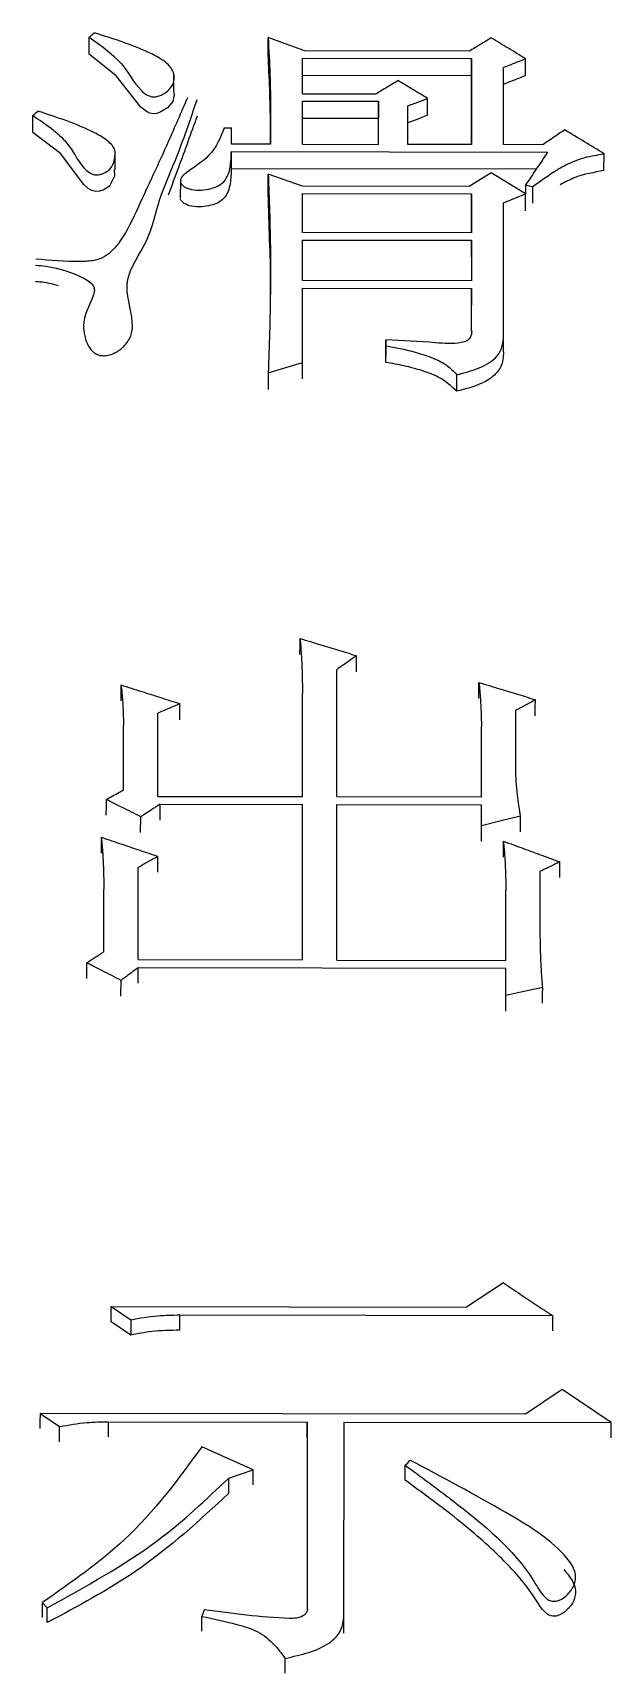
# Model space of a CAD drawing. Header units: millimetres. Extents: x 2462 to 4142, y 835 to 2023.
# Drawn here: x 2891.67 to 2894.22, y 1796.2 to 1803.44 of the extents above; entities that cross this region are included whole.
import ezdxf

# ---------------------------------------------------------------- set-up
doc = ezdxf.new("R2010")
doc.units = ezdxf.units.MM

msp = doc.modelspace()

# ---------------------------------------------------------------- linework, layer by layer
at = {"color": 7, "linetype": 'Continuous', "lineweight": 25}
for p, q in [((2891.9214, 1803.3461), (2891.9217, 1803.4209)), ((2893.5984, 1803.3592), (2892.8736, 1803.3606)), ((2892.8628, 1803.328), (2893.6092, 1803.3267)), ((2892.8628, 1803.1714), (2892.8628, 1803.328)), ((2893.6092, 1803.3267), (2893.6092, 1802.9472)), ((2893.7498, 1802.947), (2893.7498, 1803.2873)), ((2892.2947, 1803.1843), (2892.2949, 1803.2588)), ((2892.8625, 1803.2534), (2893.6089, 1803.252)), ((2893.6089, 1802.9472), (2893.6089, 1803.252)), ((2892.8628, 1803.1714), (2893.1873, 1803.1708)), ((2892.8628, 1803.1387), (2893.1981, 1803.1381)), ((2892.8628, 1802.9486), (2892.8628, 1803.1387)), ((2893.1981, 1803.1381), (2893.1979, 1803.0637)), ((2893.1981, 1802.948), (2893.1981, 1803.1381)), ((2892.8625, 1803.0643), (2893.1979, 1803.0637)), ((2893.1979, 1802.948), (2893.1979, 1803.0637)), ((2893.3279, 1802.9478), (2893.3279, 1803.1182)), ((2892.5167, 1803.0215), (2892.5491, 1803.0214)), ((2892.5491, 1802.9492), (2892.5491, 1803.0214)), ((2892.0357, 1802.837), (2892.036, 1802.9111)), ((2892.5489, 1802.8422), (2892.5491, 1802.9163)), ((2892.7222, 1802.9489), (2892.5491, 1802.9492)), ((2892.5491, 1802.9163), (2893.9445, 1802.9138)), ((2892.8628, 1802.9486), (2893.1981, 1802.948)), ((2893.6092, 1802.9472), (2893.3279, 1802.9478)), ((2893.9229, 1802.9467), (2893.7498, 1802.947)), ((2892.5489, 1802.8422), (2893.8947, 1802.8397)), ((2894.1931, 1802.8326), (2894.1934, 1802.9067)), ((2892.3239, 1802.7867), (2892.3236, 1802.7127)), ((2892.8628, 1802.7643), (2892.7114, 1802.8173)), ((2893.5984, 1802.763), (2892.8628, 1802.7643)), ((2893.6957, 1802.8221), (2893.5984, 1802.763)), ((2893.8472, 1802.7295), (2893.6957, 1802.8221)), ((2893.8472, 1802.7691), (2893.847, 1802.7296)), ((2892.7182, 1802.4887), (2892.7111, 1802.7434)), ((2892.8628, 1802.7314), (2893.6092, 1802.73)), ((2892.8628, 1802.5595), (2892.8628, 1802.7314)), ((2893.6092, 1802.73), (2893.6092, 1802.5581)), ((2893.7498, 1802.6901), (2893.8472, 1802.7295)), ((2893.609, 1802.5581), (2893.609, 1802.6561)), ((2893.7498, 1802.1053), (2893.7498, 1802.6901)), ((2893.6092, 1802.5581), (2892.8628, 1802.5595)), ((2892.8628, 1802.5263), (2893.6092, 1802.525)), ((2892.8628, 1802.3471), (2892.8628, 1802.5263)), ((2893.6092, 1802.525), (2893.6092, 1802.3457)), ((2893.6092, 1802.3457), (2892.8628, 1802.3471)), ((2892.8628, 1802.3138), (2893.6092, 1802.3124)), ((2892.8628, 1801.9865), (2892.8628, 1802.3138)), ((2893.6092, 1802.3124), (2893.609, 1802.2392)), ((2893.6092, 1802.1257), (2893.6092, 1802.3124)), ((2893.2306, 1802.0862), (2893.2304, 1802.0133)), ((2893.2304, 1801.9865), (2893.2306, 1802.0595)), ((2893.2306, 1802.0595), (2893.2306, 1802.0862)), ((2893.7496, 1802.0324), (2893.7498, 1802.1053)), ((2892.7114, 1801.9399), (2892.8628, 1801.9865)), ((2893.544, 1801.8588), (2893.5443, 1801.9316)), ((2893.0141, 1800.0705), (2893.0142, 1800.6307)), ((2892.8625, 1800.4567), (2892.8627, 1800.5277)), ((2892.8626, 1800.0707), (2892.8627, 1800.5277)), ((2892.8624, 1800.0707), (2892.8625, 1800.4567)), ((2893.8038, 1800.1801), (2893.8038, 1800.45)), ((2892.0728, 1800.3137), (2892.073, 1800.3842)), ((2892.073, 1800.1), (2892.073, 1800.3842)), ((2892.2244, 1800.0719), (2892.2245, 1800.4392)), ((2893.6521, 1800.3108), (2893.6524, 1800.3812)), ((2893.6523, 1800.0693), (2893.6524, 1800.3812)), ((2892.2244, 1800.0719), (2892.8626, 1800.0707)), ((2892.2352, 1800.0371), (2892.8626, 1800.036)), ((2892.8624, 1799.966), (2892.8626, 1800.036)), ((2892.8625, 1799.35), (2892.8626, 1800.036)), ((2893.014, 1799.3498), (2893.0141, 1800.0357)), ((2893.0141, 1800.0705), (2893.6523, 1800.0693)), ((2893.0141, 1800.0357), (2893.6523, 1800.0345)), ((2893.6523, 1799.944), (2893.6523, 1800.0345)), ((2892.1484, 1799.9117), (2892.1487, 1799.9816)), ((2893.652, 1799.8741), (2893.6523, 1799.944)), ((2892.1378, 1799.3514), (2892.1378, 1799.7584)), ((2893.9118, 1799.4818), (2893.9119, 1799.7411)), ((2891.9861, 1799.5912), (2891.9864, 1799.6607)), ((2891.9863, 1799.3869), (2891.9864, 1799.6607)), ((2893.7602, 1799.5879), (2893.7604, 1799.6574)), ((2893.7604, 1799.3484), (2893.7604, 1799.6574)), ((2892.1375, 1799.2471), (2892.1378, 1799.3162)), ((2892.1378, 1799.3514), (2892.8625, 1799.35)), ((2892.1378, 1799.3162), (2893.7604, 1799.3132)), ((2893.014, 1799.3498), (2893.7604, 1799.3484)), ((2893.7603, 1799.1933), (2893.7604, 1799.3132)), ((2892.0618, 1799.1909), (2892.062, 1799.2599)), ((2893.7601, 1799.1244), (2893.7603, 1799.1933)), ((2893.7492, 1797.9258), (2893.5869, 1797.8178)), ((2892.0182, 1797.7535), (2892.0184, 1797.8207)), ((2892.0184, 1797.8207), (2892.1049, 1797.7627)), ((2892.0184, 1797.8207), (2893.5869, 1797.8178)), ((2892.321, 1797.7166), (2892.3213, 1797.784)), ((2892.3213, 1797.784), (2893.9655, 1797.781)), ((2892.1047, 1797.6953), (2892.0182, 1797.7532)), ((2892.1049, 1797.7627), (2892.1047, 1797.6953)), ((2894.0087, 1797.4548), (2893.8464, 1797.346)), ((2894.225, 1797.3089), (2894.0087, 1797.4548)), ((2891.7046, 1797.3499), (2891.7911, 1797.2915)), ((2893.8464, 1797.346), (2891.7046, 1797.3499)), ((2891.7908, 1797.2249), (2891.7911, 1797.2915)), ((2892.0072, 1797.2461), (2892.0074, 1797.3129)), ((2892.0074, 1797.3129), (2892.8836, 1797.3113)), ((2892.8836, 1797.3113), (2892.8834, 1796.4904)), ((2893.0456, 1796.4458), (2893.0459, 1797.311)), ((2893.0459, 1797.311), (2894.225, 1797.3089)), ((2892.6456, 1797.1002), (2892.4185, 1797.2028)), ((2893.3161, 1797.0544), (2893.3163, 1797.1209)), ((2892.537, 1796.9973), (2892.5373, 1797.0638)), ((2892.5374, 1797.0638), (2892.6456, 1797.1002)), ((2891.7148, 1796.4489), (2891.7151, 1796.5147)), ((2891.7151, 1796.5146), (2891.7367, 1796.4925)), ((2891.7364, 1796.4269), (2891.7367, 1796.4925)), ((2892.429, 1796.4838), (2892.4182, 1796.4543)), ((2893.0454, 1796.38), (2893.0456, 1796.4458)), ((2892.7857, 1796.2036), (2892.7859, 1796.2689))]:
    msp.add_line(p, q, dxfattribs=at)
at = {"color": 7, "linetype": 'Continuous', "lineweight": 25, "flags": 128}
for points in [[(2891.9217, 1803.4209), (2891.9272, 1803.4259), (2891.9352, 1803.4331), (2891.9433, 1803.4404)], [(2892.7111, 1803.3447), (2892.7112, 1803.3865), (2892.7113, 1803.4194)], [(2892.2931, 1803.1833), (2892.2966, 1803.1677), (2892.2899, 1803.1374), (2892.2677, 1803.1096), (2892.2353, 1803.0896), (2892.2207, 1803.0849), (2892.2059, 1803.0833), (2892.1896, 1803.086), (2892.1744, 1803.0926), (2892.1501, 1803.1125), (2892.0409, 1803.25), (2891.9214, 1803.3461), (2891.9214, 1803.3461)], [(2893.6089, 1803.252), (2893.6091, 1803.2938), (2893.6092, 1803.3267)], [(2893.8469, 1803.2516), (2893.847, 1803.2934), (2893.8472, 1803.3262)], [(2893.3279, 1803.1182), (2893.3712, 1803.1345), (2893.4145, 1803.1508)], [(2893.4142, 1803.0764), (2893.4144, 1803.118), (2893.4145, 1803.1508)], [(2891.6726, 1803.0011), (2891.6727, 1803.0282), (2891.6728, 1803.0518), (2891.6729, 1803.0755)], [(2891.6729, 1803.0755), (2891.6784, 1803.0804), (2891.6865, 1803.0878), (2891.6945, 1803.0951)], [(2893.4142, 1803.0764), (2893.371, 1803.0601), (2893.3277, 1803.0439)], [(2892.0323, 1802.8375), (2892.0325, 1802.8075), (2892.011, 1802.764), (2891.9835, 1802.7464), (2891.967, 1802.7412), (2891.9503, 1802.7399), (2891.9327, 1802.7441), (2891.9171, 1802.753), (2891.8975, 1802.7714), (2891.7943, 1802.9082), (2891.6726, 1803.0011), (2891.6726, 1803.0011)], [(2892.7111, 1802.7434), (2892.7113, 1802.7848), (2892.7114, 1802.8173)], [(2893.8472, 1802.7691), (2893.8634, 1802.7658), (2893.8796, 1802.7625)], [(2893.609, 1802.6561), (2893.6091, 1802.6975), (2893.6092, 1802.73)], [(2893.8469, 1802.6557), (2893.8471, 1802.697), (2893.8472, 1802.7295)], [(2893.8794, 1802.6886), (2893.8795, 1802.7136), (2893.8796, 1802.738), (2893.8796, 1802.7625)], [(2893.609, 1802.4514), (2893.6091, 1802.4926), (2893.6092, 1802.525)], [(2892.8626, 1801.9137), (2892.8627, 1801.9544), (2892.8628, 1801.9865)], [(2892.7114, 1801.9399), (2892.7112, 1801.8991), (2892.7111, 1801.8672)], [(2892.8517, 1800.6974), (2892.8518, 1800.7371), (2892.8519, 1800.7684)], [(2893.1005, 1800.6215), (2893.1006, 1800.6611), (2893.1007, 1800.6924)], [(2892.062, 1800.4929), (2892.0621, 1800.5323), (2892.0622, 1800.5636)], [(2893.6413, 1800.5037), (2893.6414, 1800.5432), (2893.6416, 1800.5745)], [(2892.3216, 1800.4098), (2892.3217, 1800.4492), (2892.3218, 1800.4804)], [(2893.8901, 1800.4276), (2893.8902, 1800.467), (2893.8903, 1800.4982)], [(2891.997, 1799.9884), (2891.9972, 1800.0275), (2891.9973, 1800.0584)], [(2892.235, 1799.9671), (2892.2351, 1800.0062), (2892.2352, 1800.0371)], [(2893.6521, 1799.9645), (2893.6522, 1800.0036), (2893.6523, 1800.0345)], [(2893.6523, 1799.944), (2893.7388, 1799.9648), (2893.8254, 1799.9855)], [(2893.8251, 1799.9152), (2893.8253, 1799.9546), (2893.8254, 1799.9855)], [(2891.9754, 1799.8215), (2891.9755, 1799.8605), (2891.9756, 1799.8913)], [(2893.7494, 1799.8039), (2893.7495, 1799.8432), (2893.7496, 1799.8741)], [(2892.2241, 1799.7374), (2892.2243, 1799.7763), (2892.2244, 1799.8071)], [(2893.9982, 1799.7132), (2893.9983, 1799.7521), (2893.9984, 1799.7829)], [(2891.9104, 1799.2686), (2891.9105, 1799.3072), (2891.9106, 1799.3377)], [(2893.7601, 1799.2441), (2893.7602, 1799.2826), (2893.7604, 1799.3132)], [(2893.9226, 1799.2283), (2893.8747, 1799.2179), (2893.8269, 1799.2076), (2893.7603, 1799.1933)], [(2893.9223, 1799.1593), (2893.9225, 1799.1978), (2893.9226, 1799.2283)], [(2893.9655, 1797.781), (2893.9654, 1797.7432), (2893.9653, 1797.7138)], [(2891.7046, 1797.3499), (2891.7044, 1797.3125), (2891.7043, 1797.2833)], [(2892.8834, 1797.2447), (2892.8835, 1797.2819), (2892.8836, 1797.3113)], [(2894.2247, 1797.2423), (2894.2249, 1797.2795), (2894.225, 1797.3089)], [(2893.3163, 1797.1209), (2893.3271, 1797.1318), (2893.3379, 1797.1428)], [(2892.6454, 1797.0339), (2892.6455, 1797.0709), (2892.6456, 1797.1002)], [(2892.418, 1796.3888), (2892.4181, 1796.4153), (2892.4182, 1796.4348), (2892.4182, 1796.4543)]]:
    msp.add_lwpolyline(points, dxfattribs=at)
at = {"color": 7, "linetype": 'Continuous', "lineweight": 25}
for points, knots in [([(2891.9217, 1803.4209), (2891.9767, 1803.3818), (2892.0742, 1803.3126), (2892.1208, 1803.2132), (2892.1686, 1803.1693), (2892.189, 1803.1599), (2892.207, 1803.1567), (2892.2262, 1803.1598), (2892.2476, 1803.1689), (2892.2719, 1803.1855), (2892.2928, 1803.211), (2892.2989, 1803.2425), (2892.2913, 1803.2794), (2892.2554, 1803.3168), (2892.1419, 1803.378), (2892.0314, 1803.4127), (2891.9433, 1803.4404)], [0, 0, 0, 0, 0.207529, 0.367371, 0.400834, 0.416669, 0.431353, 0.44814, 0.466693, 0.497247, 0.538463, 0.578548, 0.619958, 0.682144, 0.746848, 1, 1, 1, 1]), ([(2892.7113, 1803.4194), (2892.7142, 1803.3647), (2892.7198, 1803.2593), (2892.7224, 1803.1024), (2892.7223, 1803.0001), (2892.7222, 1802.9489)], [0, 0, 0, 0, 0.3503573, 0.6751459, 1, 1, 1, 1]), ([(2892.8736, 1803.3606), (2892.8466, 1803.3704), (2892.7925, 1803.39), (2892.7384, 1803.4096), (2892.7113, 1803.4194)], [0, 0, 0, 0, 0.500001, 1, 1, 1, 1]), ([(2893.6957, 1803.4176), (2893.6795, 1803.4079), (2893.647, 1803.3885), (2893.6146, 1803.369), (2893.5984, 1803.3592)], [0, 0, 0, 0, 0.500001, 1, 1, 1, 1]), ([(2893.8472, 1803.3262), (2893.8219, 1803.3415), (2893.7714, 1803.372), (2893.7209, 1803.4024), (2893.6957, 1803.4176)], [0, 0, 0, 0, 0.5000008, 1, 1, 1, 1]), ([(2892.7217, 1802.9489), (2892.7218, 1802.9788), (2892.7218, 1803.06), (2892.7186, 1803.192), (2892.7136, 1803.2938), (2892.7111, 1803.3447)], [0, 0, 0, 0, 0.22556, 0.612734, 1, 1, 1, 1]), ([(2893.7498, 1803.2873), (2893.766, 1803.2938), (2893.7985, 1803.3068), (2893.8309, 1803.3197), (2893.8472, 1803.3262)], [0, 0, 0, 0, 0.500003, 1, 1, 1, 1]), ([(2893.2847, 1803.2294), (2893.2684, 1803.2197), (2893.236, 1803.2001), (2893.2035, 1803.1806), (2893.1873, 1803.1708)], [0, 0, 0, 0, 0.500001, 1, 1, 1, 1]), ([(2893.4145, 1803.1508), (2893.3928, 1803.1639), (2893.3496, 1803.1901), (2893.3063, 1803.2163), (2893.2847, 1803.2294)], [0, 0, 0, 0, 0.5000009, 1, 1, 1, 1]), ([(2893.8469, 1803.2516), (2893.8307, 1803.2451), (2893.7982, 1803.2321), (2893.7658, 1803.2192), (2893.7496, 1803.2127)], [0, 0, 0, 0, 0.5, 1, 1, 1, 1]), ([(2891.6846, 1802.4154), (2891.7002, 1802.4139), (2891.7765, 1802.4069), (2891.8609, 1802.3798), (2891.9241, 1802.3429), (2891.941, 1802.3246), (2891.9467, 1802.3021), (2891.9271, 1802.2436), (2891.8893, 1802.1781), (2891.9004, 1802.1008), (2891.914, 1802.0622), (2891.9346, 1802.0357), (2891.9508, 1802.0232), (2891.9701, 1802.0167), (2891.9903, 1802.0152), (2892.0153, 1802.0195), (2892.0478, 1802.0338), (2892.0838, 1802.0638), (2892.1119, 1802.1089), (2892.1149, 1802.2066), (2892.0555, 1802.3494), (2892.1904, 1802.5205), (2892.2245, 1802.7031), (2892.318, 1802.9084), (2892.3678, 1803.057), (2892.3977, 1803.1464)], [0, 0, 0, 0, 0.018372, 0.09018, 0.104389, 0.115453, 0.126572, 0.142758, 0.217784, 0.244447, 0.274692, 0.285077, 0.295554, 0.302686, 0.309828, 0.318805, 0.332327, 0.354456, 0.384464, 0.414513, 0.520641, 0.627165, 0.733315, 0.839446, 1, 1, 1, 1]), ([(2892.3547, 1803.1536), (2892.327, 1803.089), (2892.2576, 1802.9277), (2892.1582, 1802.7173), (2892.0831, 1802.5519), (2892.0258, 1802.4787), (2891.9858, 1802.449), (2891.9382, 1802.4327), (2891.8361, 1802.4288), (2891.7504, 1802.4364), (2891.6854, 1802.4422)], [0, 0, 0, 0, 0.212252, 0.530308, 0.693839, 0.751564, 0.787267, 0.817419, 0.861564, 1, 1, 1, 1]), ([(2891.6729, 1803.0755), (2891.7291, 1803.0378), (2891.8284, 1802.9713), (2891.8709, 1802.871), (2891.9161, 1802.8261), (2891.9359, 1802.8164), (2891.9511, 1802.813), (2891.968, 1802.8146), (2891.9899, 1802.822), (2892.0213, 1802.842), (2892.0343, 1802.8816), (2892.0404, 1802.9294), (2891.9976, 1802.9705), (2891.8887, 1803.0316), (2891.7806, 1803.0669), (2891.6945, 1803.0951)], [0, 0, 0, 0, 0.207995, 0.367553, 0.405469, 0.419368, 0.432327, 0.447276, 0.463532, 0.497492, 0.558301, 0.619643, 0.682123, 0.746666, 1, 1, 1, 1]), ([(2892.3974, 1803.072), (2892.3704, 1802.9969), (2892.3288, 1802.8811), (2892.285, 1802.7648), (2892.2697, 1802.724)], [0, 0, 0, 0, 0.649241, 1, 1, 1, 1]), ([(2892.5167, 1803.0215), (2892.5003, 1802.9778), (2892.4709, 1802.8991), (2892.3716, 1802.8413), (2892.3262, 1802.8027), (2892.322, 1802.7838), (2892.3307, 1802.769), (2892.3447, 1802.7584), (2892.3694, 1802.7485), (2892.4062, 1802.7443), (2892.4489, 1802.7498), (2892.4887, 1802.7613), (2892.5306, 1802.7933), (2892.5461, 1802.8491), (2892.5481, 1802.8939), (2892.5491, 1802.9163)], [0, 0, 0, 0, 0.231115, 0.416996, 0.453479, 0.487626, 0.51108, 0.53533, 0.560618, 0.61156, 0.663004, 0.713337, 0.761901, 0.881096, 1, 1, 1, 1]), ([(2894.0202, 1803.0121), (2894.004, 1803.0012), (2893.9716, 1802.9794), (2893.9391, 1802.9576), (2893.9229, 1802.9467)], [0, 0, 0, 0, 0.500001, 1, 1, 1, 1]), ([(2894.1933, 1802.9067), (2894.1645, 1802.9243), (2894.1068, 1802.9595), (2894.0491, 1802.9946), (2894.0202, 1803.0121)], [0, 0, 0, 0, 0.500001, 1, 1, 1, 1]), ([(2893.9445, 1802.9138), (2893.9283, 1802.8897), (2893.8959, 1802.8415), (2893.8634, 1802.7932), (2893.8472, 1802.7691)], [0, 0, 0, 0, 0.5, 1, 1, 1, 1]), ([(2892.5489, 1802.8422), (2892.5479, 1802.8199), (2892.5459, 1802.7751), (2892.5303, 1802.7193), (2892.4884, 1802.6874), (2892.4487, 1802.6759), (2892.4059, 1802.6704), (2892.3693, 1802.6746), (2892.3442, 1802.6845), (2892.3312, 1802.695), (2892.3234, 1802.704), (2892.3244, 1802.7087), (2892.3245, 1802.709)], [0, 0, 0, 0, 0.2312351, 0.4630607, 0.5575595, 0.6555475, 0.7557185, 0.85491, 0.9041353, 0.9513217, 0.9969414, 1, 1, 1, 1]), ([(2893.8796, 1802.7625), (2893.9088, 1802.7839), (2893.957, 1802.8194), (2894.0327, 1802.8635), (2894.1085, 1802.8925), (2894.1649, 1802.9019), (2894.1933, 1802.9067)], [0, 0, 0, 0, 0.333781, 0.552151, 0.77417, 1, 1, 1, 1]), ([(2892.7114, 1802.8173), (2892.7136, 1802.7618), (2892.7205, 1802.589), (2892.7239, 1802.297), (2892.7155, 1802.0589), (2892.7114, 1801.9399)], [0, 0, 0, 0, 0.191482, 0.59559, 1, 1, 1, 1]), ([(2894.1931, 1802.8326), (2894.1491, 1802.8247), (2894.0781, 1802.8119), (2894.0212, 1802.7812), (2893.9995, 1802.7695)], [0, 0, 0, 0, 0.619365, 1, 1, 1, 1]), ([(2892.7189, 1802.4905), (2892.7194, 1802.4418), (2892.7201, 1802.3579), (2892.7198, 1802.276), (2892.7196, 1802.2417)], [0, 0, 0, 0, 0.580544, 1, 1, 1, 1]), ([(2891.7857, 1802.3247), (2891.7586, 1802.3318), (2891.7256, 1802.3404), (2891.6907, 1802.3417), (2891.6844, 1802.3419)], [0, 0, 0, 0, 0.82055, 1, 1, 1, 1]), ([(2893.6093, 1802.1257), (2893.6088, 1802.1156), (2893.608, 1802.0995), (2893.5893, 1802.08), (2893.5361, 1802.065), (2893.4132, 1802.0769), (2893.3031, 1802.0825), (2893.2306, 1802.0862)], [0, 0, 0, 0, 0.101292, 0.161492, 0.224995, 0.489361, 1, 1, 1, 1]), ([(2893.2306, 1802.0595), (2893.2727, 1802.0517), (2893.3417, 1802.039), (2893.4308, 1802.01), (2893.4996, 1801.978), (2893.5295, 1801.9469), (2893.5443, 1801.9316)], [0, 0, 0, 0, 0.347314, 0.569762, 0.788105, 1, 1, 1, 1]), ([(2893.5443, 1801.9316), (2893.5763, 1801.9403), (2893.6393, 1801.9575), (2893.7156, 1801.9985), (2893.7469, 1802.0537), (2893.7489, 1802.0882), (2893.7498, 1802.1053)], [0, 0, 0, 0, 0.291832, 0.574338, 0.788145, 1, 1, 1, 1]), ([(2893.544, 1801.8588), (2893.519, 1801.8816), (2893.4771, 1801.9199), (2893.3899, 1801.9509), (2893.3122, 1801.9722), (2893.2577, 1801.9817), (2893.2304, 1801.9865)], [0, 0, 0, 0, 0.328972, 0.550181, 0.774311, 1, 1, 1, 1]), ([(2893.7496, 1802.0323), (2893.7484, 1802.0103), (2893.7459, 1801.9659), (2893.6775, 1801.8943), (2893.5953, 1801.8724), (2893.544, 1801.8588)], [0, 0, 0, 0, 0.270016, 0.54466, 1, 1, 1, 1]), ([(2892.8519, 1800.7684), (2892.8538, 1800.7449), (2892.8576, 1800.6978), (2892.8615, 1800.6175), (2892.8623, 1800.5608), (2892.8627, 1800.5277)], [0, 0, 0, 0, 0.294321, 0.588654, 1, 1, 1, 1]), ([(2892.8519, 1800.7684), (2892.8825, 1800.7591), (2892.9393, 1800.7418), (2893.0222, 1800.7164), (2893.0745, 1800.7004), (2893.1007, 1800.6924)], [0, 0, 0, 0, 0.368853, 0.684427, 1, 1, 1, 1]), ([(2893.1007, 1800.6924), (2893.089, 1800.6841), (2893.0688, 1800.6697), (2893.0399, 1800.6491), (2893.0227, 1800.6368), (2893.0142, 1800.6307)], [0, 0, 0, 0, 0.404836, 0.702418, 1, 1, 1, 1]), ([(2892.0622, 1800.5636), (2892.0647, 1800.54), (2892.0691, 1800.4984), (2892.0717, 1800.4385), (2892.0726, 1800.4023), (2892.073, 1800.3842)], [0, 0, 0, 0, 0.395544, 0.697723, 1, 1, 1, 1]), ([(2892.0622, 1800.5636), (2892.0926, 1800.5539), (2892.1511, 1800.5352), (2892.2376, 1800.5074), (2892.2938, 1800.4894), (2892.3218, 1800.4804)], [0, 0, 0, 0, 0.350919, 0.675459, 1, 1, 1, 1]), ([(2893.6416, 1800.5745), (2893.6438, 1800.5505), (2893.648, 1800.5063), (2893.6508, 1800.4419), (2893.6518, 1800.4015), (2893.6524, 1800.3813)], [0, 0, 0, 0, 0.373871, 0.686891, 1, 1, 1, 1]), ([(2893.6416, 1800.5745), (2893.6721, 1800.5651), (2893.7289, 1800.5477), (2893.8118, 1800.5223), (2893.8642, 1800.5062), (2893.8903, 1800.4982)], [0, 0, 0, 0, 0.3688531, 0.6844265, 1, 1, 1, 1]), ([(2892.3218, 1800.4804), (2892.3076, 1800.4743), (2892.2842, 1800.4645), (2892.2518, 1800.4507), (2892.2336, 1800.443), (2892.2245, 1800.4392)], [0, 0, 0, 0, 0.4397276, 0.7198639, 1, 1, 1, 1]), ([(2893.8903, 1800.4982), (2893.8831, 1800.4942), (2893.8687, 1800.4862), (2893.8471, 1800.4741), (2893.8254, 1800.4621), (2893.811, 1800.4541), (2893.8038, 1800.45)], [0, 0, 0, 0, 0.25, 0.5, 0.75, 1, 1, 1, 1]), ([(2893.8254, 1799.9855), (2893.8209, 1800.0117), (2893.8133, 1800.0572), (2893.8062, 1800.1221), (2893.8046, 1800.1608), (2893.8038, 1800.1801)], [0, 0, 0, 0, 0.405142, 0.70235, 1, 1, 1, 1]), ([(2891.9973, 1800.0584), (2892.0036, 1800.0619), (2892.0193, 1800.0706), (2892.0446, 1800.0844), (2892.0635, 1800.0948), (2892.073, 1800.1)], [0, 0, 0, 0, 0.25, 0.625, 1, 1, 1, 1]), ([(2892.1487, 1799.9816), (2892.1351, 1799.9885), (2892.1079, 1800.0023), (2892.0575, 1800.0279), (2892.0206, 1800.0466), (2891.9973, 1800.0584)], [0, 0, 0, 0, 0.2690544, 0.5381087, 1, 1, 1, 1]), ([(2892.2352, 1800.0371), (2892.2229, 1800.0292), (2892.2023, 1800.016), (2892.1734, 1799.9975), (2892.1569, 1799.9869), (2892.1487, 1799.9816)], [0, 0, 0, 0, 0.428365, 0.714182, 1, 1, 1, 1]), ([(2891.9756, 1799.8913), (2891.9776, 1799.8672), (2891.9817, 1799.8168), (2891.985, 1799.7399), (2891.9859, 1799.6871), (2891.9864, 1799.6607)], [0, 0, 0, 0, 0.314835, 0.657358, 1, 1, 1, 1]), ([(2891.9756, 1799.8913), (2892.0057, 1799.8811), (2892.0623, 1799.862), (2892.1452, 1799.8339), (2892.198, 1799.8161), (2892.2244, 1799.8071)], [0, 0, 0, 0, 0.363442, 0.681721, 1, 1, 1, 1]), ([(2893.7496, 1799.8741), (2893.7517, 1799.85), (2893.7559, 1799.8019), (2893.759, 1799.7296), (2893.7599, 1799.6815), (2893.7604, 1799.6574)], [0, 0, 0, 0, 0.33488, 0.667383, 1, 1, 1, 1]), ([(2893.7496, 1799.8741), (2893.7793, 1799.8632), (2893.8356, 1799.8426), (2893.9185, 1799.8122), (2893.9718, 1799.7927), (2893.9984, 1799.7829)], [0, 0, 0, 0, 0.357822, 0.678911, 1, 1, 1, 1]), ([(2892.2244, 1799.8071), (2892.2172, 1799.8031), (2892.2027, 1799.7949), (2892.1811, 1799.7827), (2892.1595, 1799.7705), (2892.1451, 1799.7624), (2892.1378, 1799.7584)], [0, 0, 0, 0, 0.2500001, 0.5000001, 0.7500002, 1, 1, 1, 1]), ([(2893.9984, 1799.7829), (2893.9912, 1799.7794), (2893.9768, 1799.7724), (2893.9551, 1799.762), (2893.9335, 1799.7515), (2893.9191, 1799.7446), (2893.9119, 1799.7411)], [0, 0, 0, 0, 0.25, 0.5, 0.75, 1, 1, 1, 1]), ([(2893.9226, 1799.2283), (2893.9208, 1799.2523), (2893.9172, 1799.3004), (2893.9131, 1799.3849), (2893.9123, 1799.4453), (2893.9118, 1799.4817)], [0, 0, 0, 0, 0.2843091, 0.5686289, 1, 1, 1, 1]), ([(2891.9106, 1799.3377), (2891.9232, 1799.3459), (2891.9422, 1799.3582), (2891.9674, 1799.3746), (2891.98, 1799.3828), (2891.9863, 1799.3869)], [0, 0, 0, 0, 0.5, 0.75, 1, 1, 1, 1]), ([(2892.062, 1799.2599), (2892.0484, 1799.2669), (2892.0213, 1799.2809), (2891.9708, 1799.3068), (2891.9339, 1799.3257), (2891.9106, 1799.3377)], [0, 0, 0, 0, 0.269054, 0.538109, 1, 1, 1, 1]), ([(2892.1378, 1799.3162), (2892.1251, 1799.3068), (2892.1062, 1799.2927), (2892.081, 1799.274), (2892.0683, 1799.2646), (2892.062, 1799.2599)], [0, 0, 0, 0, 0.5, 0.75, 1, 1, 1, 1]), ([(2893.7492, 1797.9258), (2893.7739, 1797.9093), (2893.8223, 1797.8769), (2893.8944, 1797.8286), (2893.9418, 1797.7969), (2893.9655, 1797.781)], [0, 0, 0, 0, 0.342688, 0.671344, 1, 1, 1, 1]), ([(2892.1049, 1797.7627), (2892.1447, 1797.7699), (2892.2158, 1797.7826), (2892.289, 1797.7836), (2892.3213, 1797.784)], [0, 0, 0, 0, 0.558835, 1, 1, 1, 1]), ([(2892.321, 1797.7166), (2892.28, 1797.7158), (2892.2067, 1797.7144), (2892.1358, 1797.7011), (2892.1047, 1797.6953)], [0, 0, 0, 0, 0.5610855, 1, 1, 1, 1]), ([(2891.7911, 1797.2915), (2891.8309, 1797.2987), (2891.902, 1797.3115), (2891.9752, 1797.3125), (2892.0074, 1797.3129)], [0, 0, 0, 0, 0.558835, 1, 1, 1, 1]), ([(2892.4184, 1797.2029), (2892.3147, 1797.0606), (2892.1278, 1796.8041), (2891.8422, 1796.6038), (2891.7151, 1796.5147)], [0, 0, 0, 0, 0.554743, 1, 1, 1, 1]), ([(2893.3164, 1797.1209), (2893.3854, 1797.0701), (2893.5932, 1796.9169), (2893.8099, 1796.7379), (2893.9024, 1796.577), (2893.923, 1796.5476), (2893.942, 1796.5304), (2893.9555, 1796.5227), (2893.9696, 1796.5201), (2893.9841, 1796.5213), (2894.0041, 1796.5283), (2894.0319, 1796.5479), (2894.059, 1796.5815), (2894.0719, 1796.625), (2894.0587, 1796.6759), (2893.9735, 1796.7855), (2893.7181, 1796.9411), (2893.4804, 1797.0674), (2893.3383, 1797.1426), (2893.338, 1797.1428)], [0, 0, 0, 0, 0.129751, 0.390616, 0.417721, 0.44078, 0.449022, 0.457342, 0.462693, 0.468031, 0.47654, 0.491679, 0.518135, 0.5454, 0.568563, 0.608437, 0.767667, 0.999422, 1, 1, 1, 1]), ([(2891.7367, 1796.4925), (2891.9063, 1796.5857), (2892.2068, 1796.7508), (2892.437, 1796.9688), (2892.5374, 1797.0639)], [0, 0, 0, 0, 0.564156, 1, 1, 1, 1]), ([(2894.0164, 1796.6605), (2894.0304, 1796.6441), (2894.0548, 1796.6155), (2894.0713, 1796.5676), (2894.0625, 1796.5222), (2894.0377, 1796.4884), (2894.0109, 1796.4669), (2893.9916, 1796.4576), (2893.9746, 1796.4542), (2893.961, 1796.4553), (2893.9465, 1796.4612), (2893.9193, 1796.4828), (2893.8651, 1796.5787), (2893.7357, 1796.7228), (2893.5347, 1796.8953), (2893.3891, 1797.0012), (2893.3161, 1797.0544)], [0, 0, 0, 0, 0.056587, 0.098625, 0.141054, 0.187024, 0.208836, 0.226449, 0.236597, 0.246843, 0.2555, 0.272181, 0.331956, 0.55531, 0.776816, 1, 1, 1, 1]), ([(2892.5371, 1796.9974), (2892.4074, 1796.8771), (2892.1739, 1796.6606), (2891.8711, 1796.4987), (2891.7364, 1796.4268)], [0, 0, 0, 0, 0.555407, 1, 1, 1, 1]), ([(2892.8831, 1796.4903), (2892.8837, 1796.4876), (2892.8849, 1796.4824), (2892.8824, 1796.4733), (2892.8758, 1796.4641), (2892.8615, 1796.453), (2892.8368, 1796.4447), (2892.6883, 1796.4473), (2892.5535, 1796.4663), (2892.429, 1796.4838)], [0, 0, 0, 0, 0.021772, 0.042916, 0.073493, 0.104882, 0.166661, 0.230772, 1, 1, 1, 1]), ([(2892.4182, 1796.4543), (2892.4697, 1796.4433), (2892.5542, 1796.4253), (2892.6688, 1796.3909), (2892.7384, 1796.3339), (2892.7702, 1796.2904), (2892.7859, 1796.2689)], [0, 0, 0, 0, 0.3492702, 0.5727501, 0.7884516, 1, 1, 1, 1]), ([(2892.7859, 1796.2689), (2892.8573, 1796.2849), (2892.9555, 1796.3069), (2893.0352, 1796.3855), (2893.0422, 1796.4259), (2893.0456, 1796.4458)], [0, 0, 0, 0, 0.574617, 0.790317, 1, 1, 1, 1])]:
    msp.add_open_spline(points, degree=3, knots=knots, dxfattribs=at)

doc.saveas('drawing.dxf')
